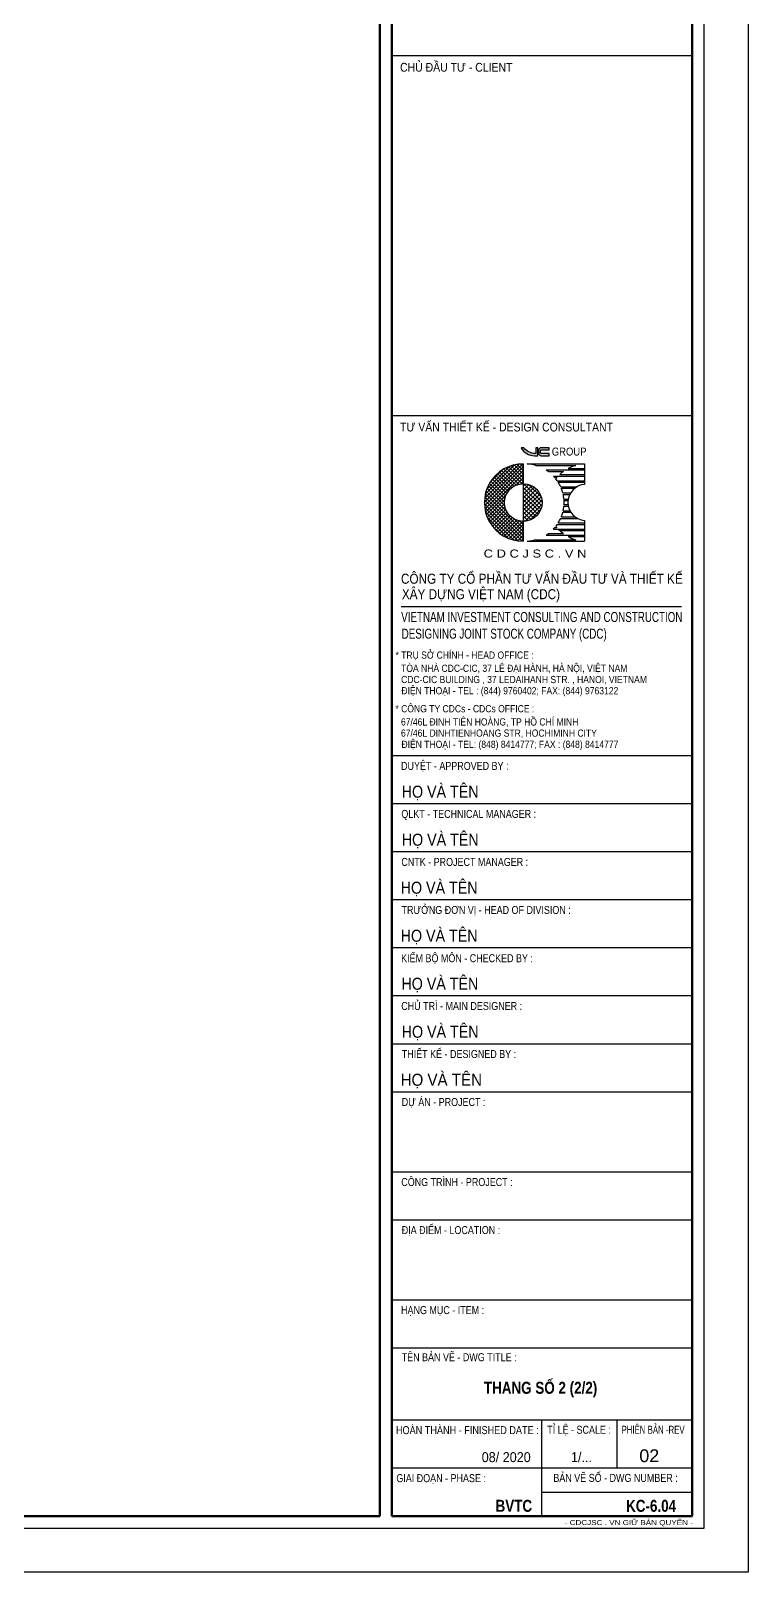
# Model space of a CAD drawing. Header units: millimetres. Extents: x -77370 to 109412, y -14880 to 214694.
# Drawn here: x 79349 to 88305, y 147575 to 166836 of the extents above; entities that cross this region are included whole.
import ezdxf
from ezdxf.enums import TextEntityAlignment as Align

# ---------------------------------------------------------------- set-up
doc = ezdxf.new("R2010")
doc.units = ezdxf.units.MM
doc.header["$LTSCALE"] = 300
doc.header["$MEASUREMENT"] = 0
doc.layers.get('0').update_dxf_attribs({"linetype": 'CONTINUOUS'})
doc.layers.get('DEFPOINTS').update_dxf_attribs({"linetype": 'CONTINUOUS'})
doc.layers.add('CDC -TEXT KHUNG', color=7, linetype='CONTINUOUS')
doc.layers.add('CDC-KHUNGTEN', color=7, linetype='CONTINUOUS')
doc.styles.add('ARIAL', font='arial.ttf', dxfattribs={"width": 0.65})
doc.styles.add('Arial_B_3', font='arialbd.ttf', dxfattribs={"width": 0.75, "height": 3})
doc.styles.add('KT CDC', font='arial.ttf', dxfattribs={"width": 0.85, "height": 200})

# ---------------------------------------------------------------- blocks, each defined once
blk = doc.blocks.new('CDTA1')
at = {"layer": 'CDC-KHUNGTEN', "color": 6, "lineweight": 25}
blk.add_line((0, 90), (-75, 90), dxfattribs=at)
at = {"layer": 'CDC-KHUNGTEN', "color": 6, "style": 'KT CDC', "width": 0.85}
blk.add_text('CHỦ ĐẦU TƯ - CLIENT', height=2.2, dxfattribs=at).set_placement((-72.93, 86))
blk = doc.blocks.new('LOGOmoi')
at = {"layer": 'CDC -TEXT KHUNG'}
h = blk.add_hatch(color=1, dxfattribs=at)
h.paths.add_polyline_path([(1.46, 5.45), (1.26, 5.45), (1.26, 4.88), (1.21, 4.88, -0.237912), (0.06, 5.45), (-0.2, 5.45, 0.272847), (1.14, 4.66), (1.46, 4.66)])
h.paths.add_polyline_path([(2.59, 5.45), (1.8, 5.45, 0.414214), (1.54, 5.2), (1.54, 4.92, 0.414214), (1.8, 4.66), (2.59, 4.66), (2.59, 4.87), (1.8, 4.87, -0.414214), (1.74, 4.92), (1.74, 5.2, -0.414214), (1.8, 5.25), (2.59, 5.25)])
h = blk.add_hatch(dxfattribs=at)
h.set_pattern_fill('ANSI37', color=102, scale=2.293939, angle=360, style=0)
h.set_pattern_definition([(45, (-2844.4439, 636.61023), (-0.178426552, 0.178426553), []), (135, (-2844.4439, 636.61023), (-0.178426552, -0.178426553), [])])
edge = h.paths.add_edge_path()
edge.add_arc((0.02, 0), 1.87, 90, 270)
edge.add_line((0.02, -1.88), (0.02, -3.84))
edge.add_line((0.02, -3.84), (-0.17, -3.84))
edge.add_line((-0.17, -3.84), (-0.36, -3.83))
edge.add_line((-0.36, -3.83), (-0.55, -3.8))
edge.add_line((-0.55, -3.8), (-0.73, -3.77))
edge.add_line((-0.73, -3.77), (-0.92, -3.73))
edge.add_line((-0.92, -3.73), (-1.1, -3.68))
edge.add_line((-1.1, -3.68), (-1.28, -3.62))
edge.add_line((-1.28, -3.62), (-1.45, -3.55))
edge.add_line((-1.45, -3.55), (-1.63, -3.48))
edge.add_line((-1.63, -3.48), (-1.79, -3.39))
edge.add_line((-1.79, -3.39), (-1.96, -3.3))
edge.add_line((-1.96, -3.3), (-2.12, -3.2))
edge.add_line((-2.12, -3.2), (-2.27, -3.09))
edge.add_line((-2.27, -3.09), (-2.42, -2.97))
edge.add_line((-2.42, -2.97), (-2.56, -2.85))
edge.add_line((-2.56, -2.85), (-2.7, -2.72))
edge.add_line((-2.7, -2.72), (-2.83, -2.58))
edge.add_line((-2.83, -2.58), (-2.95, -2.44))
edge.add_line((-2.95, -2.44), (-3.07, -2.29))
edge.add_line((-3.07, -2.29), (-3.18, -2.14))
edge.add_line((-3.18, -2.14), (-3.28, -1.98))
edge.add_line((-3.28, -1.98), (-3.37, -1.81))
edge.add_line((-3.37, -1.81), (-3.46, -1.64))
edge.add_line((-3.46, -1.64), (-3.53, -1.47))
edge.add_line((-3.53, -1.47), (-3.6, -1.3))
edge.add_line((-3.6, -1.3), (-3.66, -1.12))
edge.add_line((-3.66, -1.12), (-3.71, -0.93))
edge.add_line((-3.71, -0.93), (-3.75, -0.75))
edge.add_line((-3.75, -0.75), (-3.79, -0.56))
edge.add_line((-3.79, -0.56), (-3.81, -0.38))
edge.add_line((-3.81, -0.38), (-3.82, -0.19))
edge.add_line((-3.82, -0.19), (-3.83, 0))
edge.add_line((-3.83, 0), (-3.82, 0.19))
edge.add_line((-3.82, 0.19), (-3.81, 0.38))
edge.add_line((-3.81, 0.38), (-3.79, 0.56))
edge.add_line((-3.79, 0.56), (-3.75, 0.75))
edge.add_line((-3.75, 0.75), (-3.71, 0.93))
edge.add_line((-3.71, 0.93), (-3.66, 1.12))
edge.add_line((-3.66, 1.12), (-3.6, 1.3))
edge.add_line((-3.6, 1.3), (-3.53, 1.47))
edge.add_line((-3.53, 1.47), (-3.46, 1.64))
edge.add_line((-3.46, 1.64), (-3.37, 1.81))
edge.add_line((-3.37, 1.81), (-3.28, 1.98))
edge.add_line((-3.28, 1.98), (-3.18, 2.14))
edge.add_line((-3.18, 2.14), (-3.07, 2.29))
edge.add_line((-3.07, 2.29), (-2.95, 2.44))
edge.add_line((-2.95, 2.44), (-2.83, 2.58))
edge.add_line((-2.83, 2.58), (-2.7, 2.72))
edge.add_line((-2.7, 2.72), (-2.56, 2.85))
edge.add_line((-2.56, 2.85), (-2.42, 2.97))
edge.add_line((-2.42, 2.97), (-2.27, 3.09))
edge.add_line((-2.27, 3.09), (-2.12, 3.2))
edge.add_line((-2.12, 3.2), (-1.96, 3.3))
edge.add_line((-1.96, 3.3), (-1.79, 3.39))
edge.add_line((-1.79, 3.39), (-1.63, 3.48))
edge.add_line((-1.63, 3.48), (-1.45, 3.55))
edge.add_line((-1.45, 3.55), (-1.28, 3.62))
edge.add_line((-1.28, 3.62), (-1.1, 3.68))
edge.add_line((-1.1, 3.68), (-0.92, 3.73))
edge.add_line((-0.92, 3.73), (-0.73, 3.77))
edge.add_line((-0.73, 3.77), (-0.55, 3.8))
edge.add_line((-0.55, 3.8), (-0.36, 3.83))
edge.add_line((-0.36, 3.83), (-0.17, 3.84))
edge.add_line((-0.17, 3.84), (0.02, 3.84))
edge.add_line((0.02, 3.84), (0.02, 1.87))
h = blk.add_hatch(dxfattribs=at)
h.set_pattern_fill('ANSI37', color=1, scale=2.293939, angle=360, style=0)
h.set_pattern_definition([(45, (-486.53502, -144.21504), (-0.20275745, 0.20275745), []), (135, (-486.53502, -144.21504), (-0.20275745, -0.20275745), [])])
h.paths.add_polyline_path([(0.02, 1.87), (0.02, -1.81), (0.02, -1.88, 0.414214), (1.89, 0, 0.414214)])
at = {"layer": 'CDC -TEXT KHUNG', "color": 102}
for p, q in [((0.02, 3.84), (0.02, -1.81)), ((0.42, 3.85), (6.1, 3.85)), ((1.28, 3.7), (5.24, 3.7)), ((2.3, 3.24), (6.1, 3.24)), ((2.51, 3.09), (4.01, 3.09)), ((4.47, 3.39), (6.1, 3.39)), ((6.1, 3.85), (6.1, 1.81)), ((3.03, 2.63), (6.1, 2.63)), ((3.16, 2.49), (3.36, 2.49)), ((3.4, 2.17), (6.1, 2.17)), ((3.49, 2.03), (6.1, 2.03)), ((3.64, 2.78), (6.1, 2.78)), ((3.74, 1.57), (5.37, 1.57)), ((3.8, 1.42), (5.15, 1.42)), ((3.95, 0.96), (4.75, 0.96)), ((3.98, 0.81), (4.66, 0.81)), ((4.05, 0.35), (4.51, 0.35)), ((4.06, 0.2), (4.49, 0.2)), ((3.8, -1.42), (5.15, -1.42)), ((3.95, -0.96), (4.75, -0.96)), ((3.98, -0.81), (4.66, -0.81)), ((4.05, -0.35), (4.51, -0.35)), ((4.06, -0.2), (4.49, -0.2)), ((0.02, -1.81), (0.02, -3.84)), ((3.03, -2.63), (6.1, -2.63)), ((3.16, -2.49), (3.36, -2.49)), ((3.4, -2.17), (6.1, -2.17)), ((3.49, -2.03), (6.1, -2.03)), ((3.64, -2.78), (6.1, -2.78)), ((3.74, -1.57), (5.37, -1.57)), ((6.1, -1.79), (6.1, -3.84)), ((0.01, -3.84), (0.02, -3.84)), ((0.42, -3.84), (6.1, -3.84)), ((1.28, -3.7), (5.24, -3.7)), ((2.3, -3.24), (6.1, -3.24)), ((2.51, -3.09), (4.01, -3.09)), ((4.47, -3.39), (6.1, -3.39))]:
    blk.add_line(p, q, dxfattribs=at)
at = {"layer": 'CDC -TEXT KHUNG'}
blk.add_line((3.78, 1.21), (3.78, 1.21), dxfattribs=at)
at = {"layer": 'CDC -TEXT KHUNG', "color": 1}
for points in [[(1.46, 5.45), (1.26, 5.45), (1.26, 4.88), (1.21, 4.88, -0.237912), (0.06, 5.45), (-0.2, 5.45, 0.272847), (1.14, 4.66), (1.46, 4.66)], [(2.59, 5.45), (1.8, 5.45, 0.414214), (1.54, 5.2), (1.54, 4.92, 0.414214), (1.8, 4.66), (2.59, 4.66), (2.59, 4.87), (1.8, 4.87, -0.414214), (1.74, 4.92), (1.74, 5.2, -0.414214), (1.8, 5.25), (2.59, 5.25)]]:
    blk.add_lwpolyline(points, format="xyb", close=True, dxfattribs=at)
at = {"layer": 'CDC -TEXT KHUNG', "color": 102}
blk.add_circle((0.02, 0), 1.87, dxfattribs=at)
blk.add_arc((0, 0), 3.85, 89.7449, 270.2551, dxfattribs=at)
at = {"layer": 'CDC -TEXT KHUNG', "color": 112}
blk.add_ellipse((0.22, 0), major_axis=(-2.72, 2.72), ratio=1, start_param=-1.064136, end_param=-0.838054, dxfattribs=at)
at = {"layer": 'CDC -TEXT KHUNG', "color": 102}
for centre, major_axis, start_param, end_param in [((0.22, 0), (-2.72, 2.72), -1.423028, -1.355019), ((6.3, 0), (-2.72, 2.72), -0.147768, -0.022458), ((6.3, 0), (2.72, 2.72), 1.064136, 1.278853), ((0.22, 0), (2.72, 2.72), 6.199614, 6.251308), ((6.3, 0), (-2.72, 2.72), 0.083571, 0.124553), ((0.22, 0), (-2.72, 2.72), 4.527318, 4.587836), ((0.22, 0), (-2.72, 2.72), 4.346177, 4.481253), ((6.27, 0.01), (1.28, 1.28), 0.884906, 3.827483), ((0.22, 0), (-2.72, 2.72), 4.178765, 4.304301), ((0.22, 0), (2.72, 2.72), 5.589142, 5.7099), ((0.22, 0), (2.72, 2.72), 5.445131, 5.550443), ((0.22, 0), (-2.72, 2.72), 3.549681, 3.675216), ((0.22, 0), (-2.72, 2.72), 3.714878, 3.835636), ((0.22, 0), (-2.72, 2.72), 3.17347, 3.225164), ((0.22, 0), (2.72, 2.72), 4.836942, 4.89746), ((6.3, 0), (-2.72, 2.72), 1.446243, 1.487225), ((0.22, 0), (2.72, 2.72), 4.943525, 5.078601), ((6.3, 0), (-2.72, 2.72), 1.538919, 1.718564), ((0.22, 0.01), (2.72, 2.72), 3.979647, 4.205729), ((0.22, 0), (-2.72, 2.72), 2.925816, 2.993825), ((6.3, 0), (2.72, 2.72), 3.433536, 3.648253)]:
    blk.add_ellipse(centre, major_axis=major_axis, ratio=1, start_param=start_param, end_param=end_param, dxfattribs=at)
at = {"layer": 'CDC -TEXT KHUNG', "color": 1, "style": 'KT CDC', "width": 0.85}
blk.add_text('GROUP', height=0.792, dxfattribs=at).set_placement((2.85, 4.67))
at = {"layer": 'CDC -TEXT KHUNG', "color": 102, "style": 'KT CDC', "width": 1.15}
blk.add_text('C D C J S C . V N', height=0.8, dxfattribs=at).set_placement((-3.92, -5.47))
blk = doc.blocks.new('Khung tên chuẩn')
at = {"layer": 'CDC-KHUNGTEN', "color": 6, "lineweight": 25}
for p, q in [((82700, 28900), (75200, 28900)), ((82700, 20400), (75200, 20400)), ((82700, 19200), (75200, 19200)), ((82700, 18000), (75200, 18000)), ((82700, 16800), (75200, 16800)), ((82700, 15600), (75200, 15600)), ((82700, 14400), (75200, 14400)), ((82700, 13200), (75200, 13200)), ((82700, 12000), (75200, 12000)), ((82700, 10000), (75200, 10000)), ((82700, 8800), (75200, 8800)), ((82700, 6800), (75200, 6800)), ((82700, 5600), (75200, 5600)), ((82700, 3800), (75200, 3800)), ((78950, 1400), (78950, 3800)), ((80825, 2600), (80825, 3800)), ((82700, 2600), (75200, 2600)), ((78950, 2000), (82700, 2000))]:
    blk.add_line(p, q, dxfattribs=at)
at = {"layer": 'CDC-KHUNGTEN', "color": 6}
blk.add_line((75439, 24136), (82433, 24136), dxfattribs=at)
at = {"layer": 'CDC-KHUNGTEN', "color": 8}
blk.add_lwpolyline([(75096, 1100), (83000, 1100), (83000, 58300), (3000, 58300), (3000, 1100), (75096, 1100)], dxfattribs=at)
at = {"layer": 'CDC-KHUNGTEN', "color": 255, "lineweight": 60}
blk.add_lwpolyline([(74900, 1400), (74900, 58000), (3300, 58000), (3300, 1400), (74900, 1400)], close=True, dxfattribs=at)
blk.add_lwpolyline([(75200, 1400), (82700, 1400), (82700, 58000), (75200, 58000), (75200, 1400)], dxfattribs=at)
at = {"layer": 'DEFPOINTS', "color": 1, "ltscale": 0.2}
blk.add_lwpolyline([(0, 0), (0, 59400), (84100, 59400), (84100, 0), (0, 0)], close=True, dxfattribs=at)
at = {"layer": 'CDC-KHUNGTEN'}
for name, p, xscale, yscale, zscale in [('CDTA1', (82700, 28900), 100, 100, 100), ('LOGOmoi', (78480, 26732), 251.3908497502836, 251.3908497502836, 251.3908497502836)]:
    blk.add_blockref(name, p, dxfattribs=dict(at, xscale=xscale, yscale=yscale, zscale=zscale))
at = {"layer": 'CDC -TEXT KHUNG', "style": 'KT CDC', "width": 0.85}
blk.add_text('TƯ VẤN THIẾT KẾ - DESIGN CONSULTANT', height=220, dxfattribs=at).set_placement((78066, 28509), align=Align.CENTER)
at = {"layer": 'CDC -TEXT KHUNG', "color": 7, "style": 'Arial_B_3', "width": 0.8}
blk.add_text('BVTC', height=300, dxfattribs=at).set_placement((78705, 1508), align=Align.RIGHT)
at = {"layer": 'CDC -TEXT KHUNG', "color": 6, "style": 'KT CDC', "width": 1.15}
blk.add_text('- CDCJSC . VN GIỮ BẢN QUYỂN -', height=125.69, dxfattribs=at).set_placement((79519, 1177))
at = {"layer": 'CDC-KHUNGTEN', "color": 6}
for s, height, style, width, p in [('CÔNG TY CỔ PHẦN TƯ VẤN ÐẦU TƯ VÀ THIẾT KẾ', 250, 'KT CDC', 0.84, (75430, 24703)), ('XÂY DỰNG VIỆT NAM (CDC)', 250, 'KT CDC', 0.84, (75452, 24317)), ('VIETNAM INVESTMENT CONSULTING AND CONSTRUCTION ', 250, 'KT CDC', 0.7, (75436, 23747)), ('DESIGNING JOINT STOCK COMPANY (CDC)', 250, 'KT CDC', 0.7, (75448, 23330)), ('* TRỤ SỞ CHÍNH - HEAD OFFICE :', 180, 'KT CDC', 0.85, (75294, 22830)), ('TÒA NHÀ CDC-CIC, 37 LÊ ĐẠI HÀNH, HÀ NỘI, VIỆT NAM', 180, 'KT CDC', 0.85, (75433, 22500)), ('CDC-CIC BUILDING , 37 LEDAIHANH STR. , HANOI, VIETNAM', 180, 'KT CDC', 0.85, (75433, 22220)), ('ĐIỆN THOẠI - TEL : (844) 9760402; FAX: (844) 9763122', 180, 'KT CDC', 0.85, (75441, 21940)), ('* CÔNG TY CDCs - CDCs OFFICE :', 180, 'KT CDC', 0.85, (75292, 21490)), ('67/46L ĐINH TIÊN HOÀNG, TP HỒ CHÍ MINH', 180, 'KT CDC', 0.85, (75430, 21160)), ('67/46L DINHTIENHOANG STR, HOCHIMINH CITY', 180, 'KT CDC', 0.85, (75430, 20880)), ('ĐIỆN THOẠI - TEL: (848) 8414777; FAX : (848) 8414777', 180, 'KT CDC', 0.85, (75442, 20600)), ('DUYỆT - APPROVED BY :', 200, 'ARIAL', 0.8, (75433, 20050)), ('QLKT - TECHNICAL MANAGER :', 200, 'ARIAL', 0.8, (75440, 18850)), ('CNTK - PROJECT MANAGER :', 200, 'ARIAL', 0.8, (75440, 17650)), ('TRƯỞNG ĐƠN VỊ - HEAD OF DIVISION :', 200, 'ARIAL', 0.8, (75445, 16450)), ('KIỂM BỘ MÔN - CHECKED BY :', 200, 'ARIAL', 0.8, (75434, 15244)), ('CHỦ TRÌ - MAIN DESIGNER :', 200, 'ARIAL', 0.8, (75438, 14050)), ('THIẾT KẾ - DESIGNED BY :', 200, 'ARIAL', 0.8, (75450, 12850)), ('DỰ ÁN - PROJECT :  ', 200, 'ARIAL', 0.8, (75449, 11650)), ('CÔNG TRÌNH - PROJECT :  ', 200, 'ARIAL', 0.8, (75438, 9650)), ('ĐỊA ĐIỂM - LOCATION :', 200, 'ARIAL', 0.8, (75449, 8450)), ('HẠNG MỤC - ITEM : ', 200, 'ARIAL', 0.8, (75433, 6450)), ('TÊN BẢN VẼ - DWG TITLE :', 200, 'ARIAL', 0.8, (75448, 5273)), ('TỈ LỆ - SCALE :', 200, 'ARIAL', 0.8, (79082, 3459)), ('PHIÊN BẢN -REV', 200, 'ARIAL', 0.7, (80938, 3459)), ('GIAI ĐOẠN - PHASE :', 200, 'ARIAL', 0.8, (75315, 2250)), ('BẢN VẼ SỐ - DWG NUMBER :', 200, 'ARIAL', 0.8, (79236, 2256))]:
    blk.add_text(s, height=height, dxfattribs=dict(at, style=style, width=width)).set_placement(p)
at = {"layer": 'CDC-KHUNGTEN', "color": 7}
for style, width, p in [('KT CDC', 0.85, (75448, 19356)), ('KT CDC', 0.85, (75450, 18156)), ('KT CDC', 0.85, (75423, 16956)), ('KT CDC', 0.85, (75423, 15756)), ('KT CDC', 0.85, (75442, 14556)), ('KT CDC', 0.85, (75448, 13356)), ('ARIAL', 0.9, (75421, 12156))]:
    blk.add_text('HỌ VÀ TÊN', height=300, dxfattribs=dict(at, style=style, width=width)).set_placement(p)
at = {"layer": 'CDC-KHUNGTEN', "color": 6, "style": 'ARIAL', "width": 0.814645}
blk.add_text('HOÀN THÀNH - FINISHED DATE :', height=200, dxfattribs=at).set_placement((75304, 3450), (78870, 3450), align=Align.FIT)
at = {"layer": 'CDC-KHUNGTEN', "color": 7, "style": 'ARIAL', "width": 0.9}
for s, p in [('08/ 2020', (78670, 2750)), ('1/...', (80200, 2750))]:
    blk.add_text(s, height=250, dxfattribs=at).set_placement(p, align=Align.RIGHT)
at = {"layer": 'CDC-KHUNGTEN', "color": 7, "style": 'KT CDC'}
blk.add_text('02', height=320, dxfattribs=at).set_placement((81879, 2750), align=Align.RIGHT)

msp = doc.modelspace()

# ---------------------------------------------------------------- block references
at = {"xscale": 0.5000000002619345, "yscale": 0.5000000002619345, "zscale": 0.5000000002619345}
msp.add_blockref('Khung tên chuẩn', (46255, 147575.5), dxfattribs=at)

# ---------------------------------------------------------------- texts
at = {"layer": 'CDC -TEXT KHUNG', "style": 'Arial_B_3', "width": 0.8}
msp.add_text('THANG SỐ 2 (2/2)', height=150, dxfattribs=at).set_placement((85713.1, 149804.7), align=Align.CENTER)
msp.add_text('KC-6.04', height=150, dxfattribs=at).set_placement((87405, 148329.4), align=Align.RIGHT)

doc.saveas('drawing.dxf')
